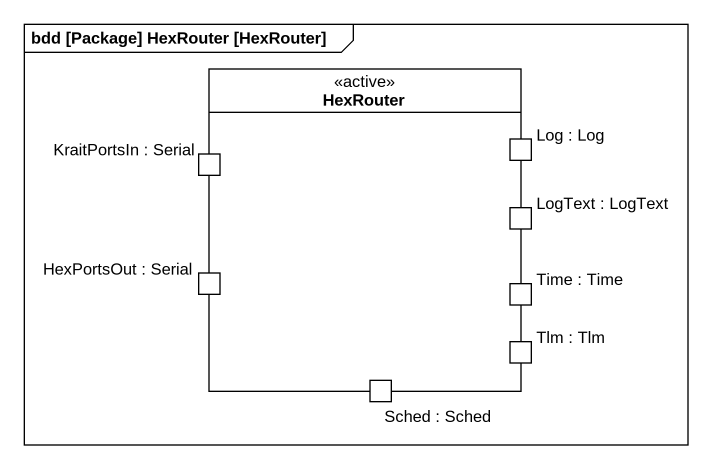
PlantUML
@startuml
mainframe bdd [Package] HexRouter [HexRouter]
rectangle HexRouter <<active>> {
  port "Log : Log" as Log_Log
  port "KraitPortsIn : Serial" as KraitPortsIn_Serial
  port "LogText : LogText" as LogText_LogText
  port "HexPortsOut : Serial" as HexPortsOut_Serial
  port "Time : Time" as Time_Time
  port "Tlm : Tlm" as Tlm_Tlm
  port "Sched : Sched" as Sched_Sched
}
@enduml
